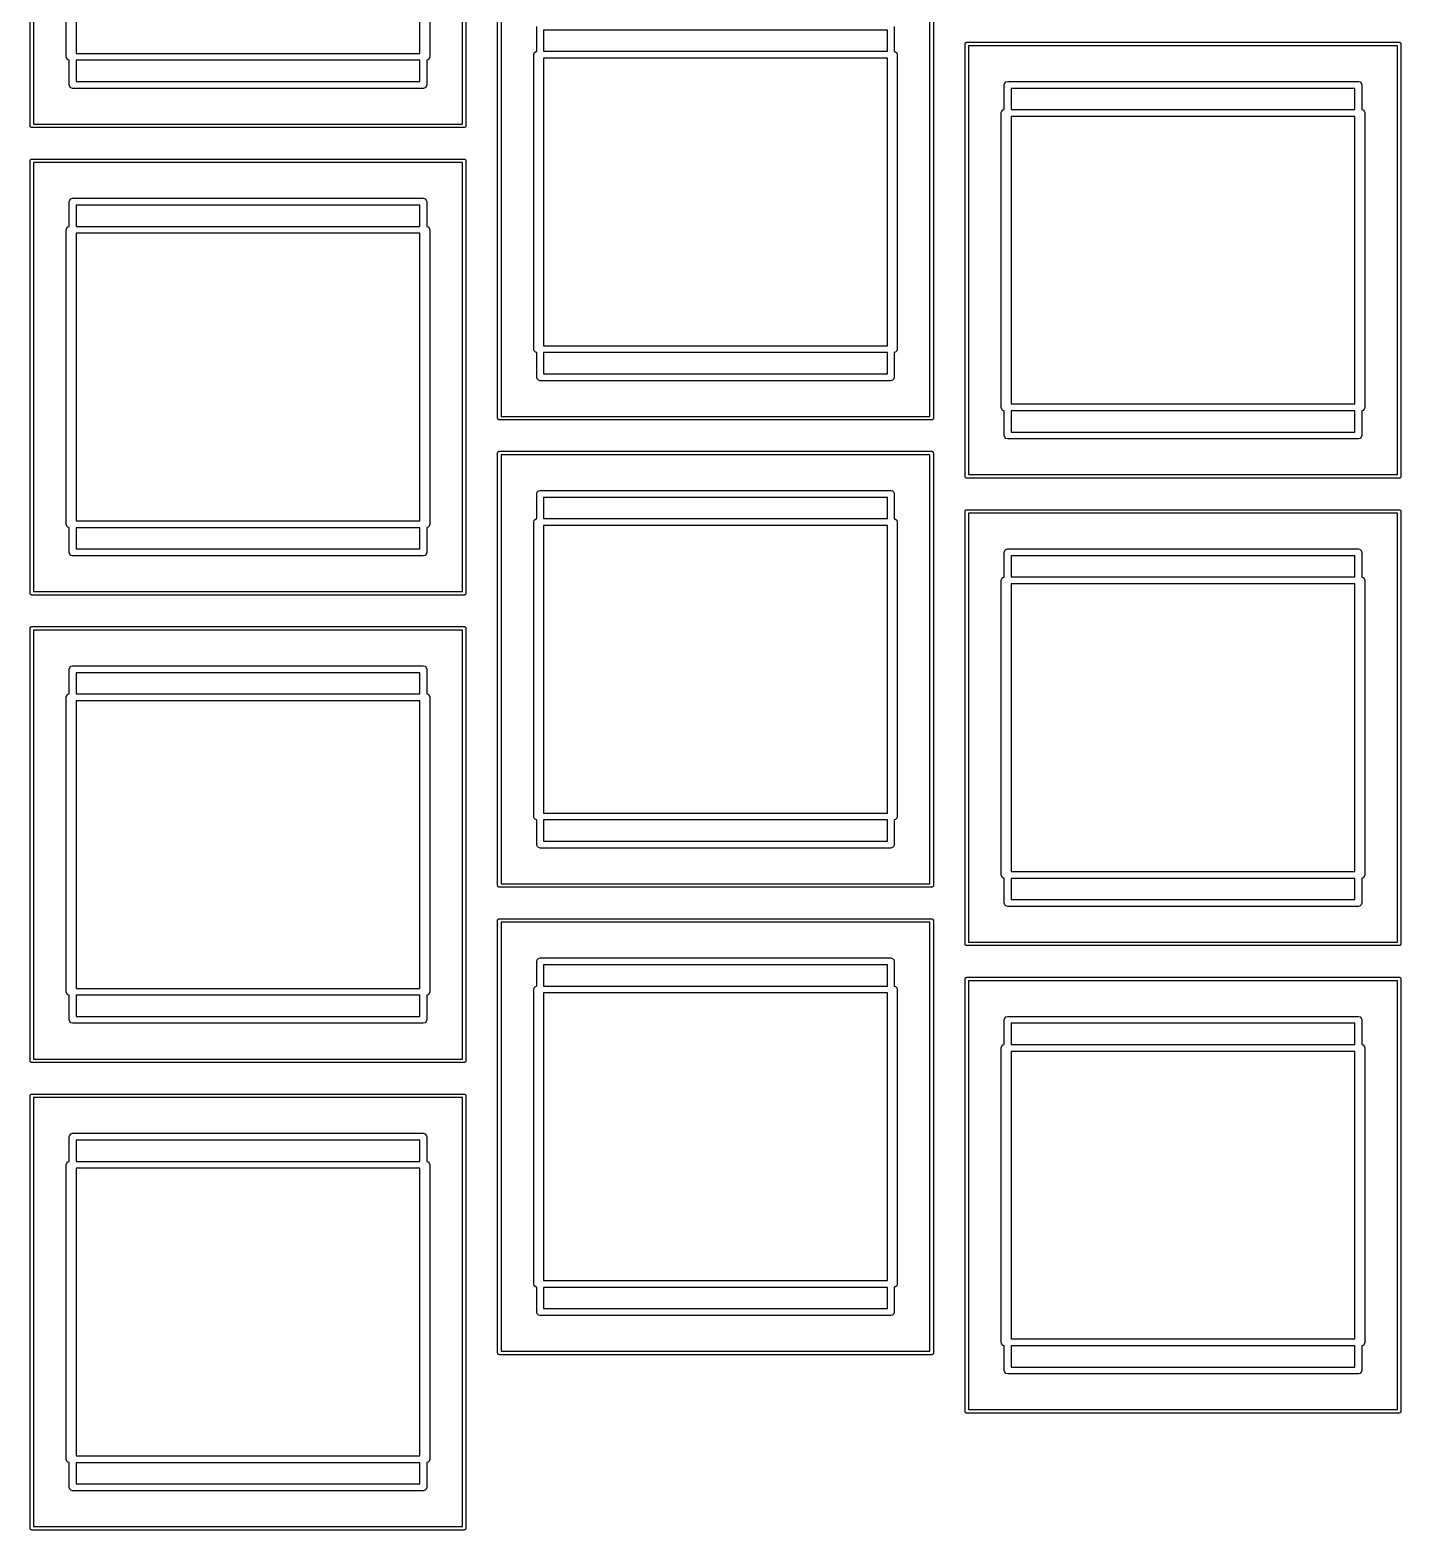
# Model space of a CAD drawing. Extents: x 26 to 229, y -178 to -26.
# Drawn here: x 76.9 to 136.5, y -133.9 to -68.7 of the extents above; entities that cross this region are included whole.
import ezdxf

# ---------------------------------------------------------------- set-up
doc = ezdxf.new("R2010")
doc.units = 0
doc.layers.add('BLACK', color=7, linetype='CONTINUOUS')

msp = doc.modelspace()

# ---------------------------------------------------------------- linework, layer by layer
at = {"layer": 'BLACK', "linetype": 'CONTINUOUS'}
for p, q in [((76.8858, -72.898), (76.8858, -54.102)), ((95.8342, -54.102), (95.8342, -72.898)), ((77.0382, -54.1782), (77.0382, -72.8218)), ((95.6818, -72.8218), (95.6818, -54.1782)), ((78.46, -69.9), (78.46, -57.1)), ((78.89, -57.25), (78.89, -69.75)), ((93.83, -69.75), (93.83, -57.25)), ((94.26, -57.1), (94.26, -69.9)), ((97.2058, -85.606188), (97.2058, -66.810188)), ((97.3582, -66.886388), (97.3582, -85.529988)), ((116.0018, -85.529988), (116.0018, -66.886388)), ((116.1542, -66.810188), (116.1542, -85.606188)), ((98.91, -69.663546), (98.91, -68.588188)), ((99.21, -68.738188), (99.21, -69.658188)), ((114.15, -68.738188), (99.21, -68.738188)), ((114.15, -69.658188), (114.15, -68.738188)), ((114.45, -68.588188), (114.45, -69.663546)), ((78.89, -69.75), (93.83, -69.75)), ((98.78, -69.808188), (98.800096, -69.733188)), ((98.800096, -69.733188), (98.855, -69.678284)), ((98.855, -69.678284), (98.91, -69.663546)), ((99.21, -69.658188), (114.15, -69.658188)), ((114.45, -69.663546), (114.505, -69.678284)), ((114.505, -69.678284), (114.559904, -69.733188)), ((114.559904, -69.733188), (114.58, -69.808188)), ((117.5258, -69.342), (117.527545, -69.332099)), ((117.5258, -88.138), (117.5258, -69.342)), ((117.526958, -69.328768), (117.528649, -69.325838)), ((117.527545, -69.332099), (117.526958, -69.328768)), ((117.528649, -69.325838), (117.530395, -69.315938)), ((117.530395, -69.315938), (117.543122, -69.30077)), ((117.543122, -69.30077), (117.55302, -69.283627)), ((117.55302, -69.283627), (117.55948, -69.281275)), ((117.55948, -69.281275), (117.5639, -69.276009)), ((117.5639, -69.276009), (117.583394, -69.272571)), ((117.583394, -69.272571), (117.602, -69.2658)), ((117.602, -69.2658), (136.398, -69.2658)), ((117.6782, -69.4182), (117.6782, -88.0618)), ((136.3218, -69.4182), (117.6782, -69.4182)), ((136.3218, -88.0618), (136.3218, -69.4182)), ((136.398, -69.2658), (136.4079, -69.267545)), ((136.4079, -69.267545), (136.411232, -69.266958)), ((136.411232, -69.266958), (136.414161, -69.268649)), ((136.414161, -69.268649), (136.424062, -69.270395)), ((136.424062, -69.270395), (136.439229, -69.283122)), ((136.439229, -69.283122), (136.456373, -69.29302)), ((136.456373, -69.29302), (136.458724, -69.29948)), ((136.458724, -69.29948), (136.463991, -69.3039)), ((136.463991, -69.3039), (136.467428, -69.323394)), ((136.467428, -69.323394), (136.4742, -69.342)), ((136.4742, -69.342), (136.4742, -88.138)), ((78.480096, -69.975), (78.46, -69.9)), ((78.535, -70.029904), (78.480096, -69.975)), ((78.59, -70.044641), (78.535, -70.029904)), ((78.59, -71.12), (78.59, -70.044641)), ((78.89, -70.05), (78.89, -70.97)), ((93.83, -70.05), (78.89, -70.05)), ((93.83, -70.97), (93.83, -70.05)), ((94.185, -70.029904), (94.13, -70.044641)), ((94.13, -70.044641), (94.13, -71.12)), ((94.239904, -69.975), (94.185, -70.029904)), ((94.26, -69.9), (94.239904, -69.975)), ((98.78, -82.608188), (98.78, -69.808188)), ((99.21, -69.958188), (99.21, -82.458188)), ((114.15, -69.958188), (99.21, -69.958188)), ((114.15, -82.458188), (114.15, -69.958188)), ((114.58, -69.808188), (114.58, -82.608188)), ((78.89, -70.97), (93.83, -70.97)), ((119.23, -71.12), (119.250096, -71.045)), ((119.250096, -71.045), (119.305, -70.990096)), ((119.305, -70.990096), (119.38, -70.97)), ((119.38, -70.97), (134.62, -70.97)), ((134.62, -70.97), (134.695, -70.990096)), ((134.695, -70.990096), (134.749904, -71.045)), ((134.749904, -71.045), (134.77, -71.12)), ((78.610096, -71.195), (78.59, -71.12)), ((78.665, -71.249904), (78.610096, -71.195)), ((78.74, -71.27), (78.665, -71.249904)), ((93.98, -71.27), (78.74, -71.27)), ((94.055, -71.249904), (93.98, -71.27)), ((94.109904, -71.195), (94.055, -71.249904)), ((94.13, -71.12), (94.109904, -71.195)), ((119.23, -72.195358), (119.23, -71.12)), ((119.53, -71.27), (119.53, -72.19)), ((134.47, -71.27), (119.53, -71.27)), ((134.47, -72.19), (134.47, -71.27)), ((134.77, -71.12), (134.77, -72.195358)), ((119.1, -72.34), (119.120096, -72.265)), ((119.1, -85.14), (119.1, -72.34)), ((119.120096, -72.265), (119.175, -72.210096)), ((119.175, -72.210096), (119.23, -72.195358)), ((119.53, -72.19), (134.47, -72.19)), ((134.77, -72.195358), (134.825, -72.210096)), ((134.825, -72.210096), (134.879904, -72.265)), ((134.879904, -72.265), (134.9, -72.34)), ((134.9, -72.34), (134.9, -85.14)), ((76.892571, -72.916605), (76.8858, -72.898)), ((76.896009, -72.9361), (76.892571, -72.916605)), ((76.901275, -72.940519), (76.896009, -72.9361)), ((76.903627, -72.94698), (76.901275, -72.940519)), ((76.92077, -72.956877), (76.903627, -72.94698)), ((76.935938, -72.969605), (76.92077, -72.956877)), ((76.945838, -72.97135), (76.935938, -72.969605)), ((76.948768, -72.973042), (76.945838, -72.97135)), ((76.952099, -72.972454), (76.948768, -72.973042)), ((76.962, -72.9742), (76.952099, -72.972454)), ((95.758, -72.9742), (76.962, -72.9742)), ((77.0382, -72.8218), (95.6818, -72.8218)), ((95.776605, -72.967428), (95.758, -72.9742)), ((95.7961, -72.963991), (95.776605, -72.967428)), ((95.800519, -72.958724), (95.7961, -72.963991)), ((95.80698, -72.956373), (95.800519, -72.958724)), ((95.816877, -72.939229), (95.80698, -72.956373)), ((95.829605, -72.924062), (95.816877, -72.939229)), ((95.83135, -72.914161), (95.829605, -72.924062)), ((95.833042, -72.911232), (95.83135, -72.914161)), ((95.8342, -72.898), (95.832454, -72.9079)), ((95.832454, -72.9079), (95.833042, -72.911232)), ((119.53, -72.49), (119.53, -84.99)), ((134.47, -72.49), (119.53, -72.49)), ((134.47, -84.99), (134.47, -72.49)), ((76.8858, -74.422), (76.887545, -74.412099)), ((76.8858, -93.218), (76.8858, -74.422)), ((76.886958, -74.408768), (76.888649, -74.405838)), ((76.887545, -74.412099), (76.886958, -74.408768)), ((76.888649, -74.405838), (76.890395, -74.395938)), ((76.890395, -74.395938), (76.903122, -74.38077)), ((76.903122, -74.38077), (76.91302, -74.363627)), ((76.91302, -74.363627), (76.91948, -74.361275)), ((76.91948, -74.361275), (76.9239, -74.356009)), ((76.9239, -74.356009), (76.943394, -74.352571)), ((76.943394, -74.352571), (76.962, -74.3458)), ((76.962, -74.3458), (95.758, -74.3458)), ((77.0382, -74.4982), (77.0382, -93.1418)), ((95.6818, -74.4982), (77.0382, -74.4982)), ((95.6818, -93.1418), (95.6818, -74.4982)), ((95.758, -74.3458), (95.7679, -74.347545)), ((95.7679, -74.347545), (95.771232, -74.346958)), ((95.771232, -74.346958), (95.774161, -74.348649)), ((95.774161, -74.348649), (95.784062, -74.350395)), ((95.784062, -74.350395), (95.799229, -74.363122)), ((95.799229, -74.363122), (95.816373, -74.37302)), ((95.816373, -74.37302), (95.818724, -74.37948)), ((95.818724, -74.37948), (95.823991, -74.3839)), ((95.823991, -74.3839), (95.827428, -74.403394)), ((95.827428, -74.403394), (95.8342, -74.422)), ((95.8342, -74.422), (95.8342, -93.218)), ((78.59, -76.2), (78.610096, -76.125)), ((78.59, -77.275358), (78.59, -76.2)), ((78.610096, -76.125), (78.665, -76.070096)), ((78.665, -76.070096), (78.74, -76.05)), ((78.74, -76.05), (93.98, -76.05)), ((93.98, -76.05), (94.055, -76.070096)), ((94.055, -76.070096), (94.109904, -76.125)), ((94.109904, -76.125), (94.13, -76.2)), ((94.13, -76.2), (94.13, -77.275358)), ((78.89, -76.35), (78.89, -77.27)), ((93.83, -76.35), (78.89, -76.35)), ((93.83, -77.27), (93.83, -76.35)), ((78.46, -77.42), (78.480096, -77.345)), ((78.46, -90.22), (78.46, -77.42)), ((78.480096, -77.345), (78.535, -77.290096)), ((78.535, -77.290096), (78.59, -77.275358)), ((78.89, -77.27), (93.83, -77.27)), ((78.89, -77.57), (78.89, -90.07)), ((93.83, -77.57), (78.89, -77.57)), ((93.83, -90.07), (93.83, -77.57)), ((94.13, -77.275358), (94.185, -77.290096)), ((94.185, -77.290096), (94.239904, -77.345)), ((94.239904, -77.345), (94.26, -77.42)), ((94.26, -77.42), (94.26, -90.22)), ((98.800096, -82.683188), (98.78, -82.608188)), ((98.855, -82.738092), (98.800096, -82.683188)), ((98.91, -82.752829), (98.855, -82.738092)), ((98.91, -83.828188), (98.91, -82.752829)), ((99.21, -82.458188), (114.15, -82.458188)), ((99.21, -82.758188), (99.21, -83.678188)), ((114.15, -82.758188), (99.21, -82.758188)), ((114.15, -83.678188), (114.15, -82.758188)), ((114.505, -82.738092), (114.45, -82.752829)), ((114.45, -82.752829), (114.45, -83.828188)), ((114.559904, -82.683188), (114.505, -82.738092)), ((114.58, -82.608188), (114.559904, -82.683188)), ((98.930096, -83.903188), (98.91, -83.828188)), ((98.985, -83.958092), (98.930096, -83.903188)), ((99.06, -83.978188), (98.985, -83.958092)), ((114.3, -83.978188), (99.06, -83.978188)), ((99.21, -83.678188), (114.15, -83.678188)), ((114.375, -83.958092), (114.3, -83.978188)), ((114.429904, -83.903188), (114.375, -83.958092)), ((114.45, -83.828188), (114.429904, -83.903188)), ((119.120096, -85.215), (119.1, -85.14)), ((119.175, -85.269904), (119.120096, -85.215)), ((119.23, -85.284641), (119.175, -85.269904)), ((119.23, -86.36), (119.23, -85.284641)), ((119.53, -84.99), (134.47, -84.99)), ((119.53, -85.29), (119.53, -86.21)), ((134.47, -85.29), (119.53, -85.29)), ((134.47, -86.21), (134.47, -85.29)), ((134.825, -85.269904), (134.77, -85.284641)), ((134.77, -85.284641), (134.77, -86.36)), ((134.879904, -85.215), (134.825, -85.269904)), ((134.9, -85.14), (134.879904, -85.215)), ((97.212571, -85.624793), (97.2058, -85.606188)), ((97.216009, -85.644288), (97.212571, -85.624793)), ((97.221275, -85.648707), (97.216009, -85.644288)), ((97.223627, -85.655168), (97.221275, -85.648707)), ((97.24077, -85.665065), (97.223627, -85.655168)), ((97.255938, -85.677793), (97.24077, -85.665065)), ((97.265838, -85.679538), (97.255938, -85.677793)), ((97.268768, -85.68123), (97.265838, -85.679538)), ((97.272099, -85.680642), (97.268768, -85.68123)), ((97.282, -85.682388), (97.272099, -85.680642)), ((116.078, -85.682388), (97.282, -85.682388)), ((97.3582, -85.529988), (116.0018, -85.529988)), ((116.096605, -85.675616), (116.078, -85.682388)), ((116.1161, -85.672179), (116.096605, -85.675616)), ((116.120519, -85.666912), (116.1161, -85.672179)), ((116.12698, -85.664561), (116.120519, -85.666912)), ((116.136877, -85.647417), (116.12698, -85.664561)), ((116.149605, -85.63225), (116.136877, -85.647417)), ((116.15135, -85.622349), (116.149605, -85.63225)), ((116.153042, -85.61942), (116.15135, -85.622349)), ((116.1542, -85.606188), (116.152454, -85.616088)), ((116.152454, -85.616088), (116.153042, -85.61942)), ((119.250096, -86.435), (119.23, -86.36)), ((119.305, -86.489904), (119.250096, -86.435)), ((119.38, -86.51), (119.305, -86.489904)), ((134.62, -86.51), (119.38, -86.51)), ((119.53, -86.21), (134.47, -86.21)), ((134.695, -86.489904), (134.62, -86.51)), ((134.749904, -86.435), (134.695, -86.489904)), ((134.77, -86.36), (134.749904, -86.435)), ((97.2058, -87.122), (97.207545, -87.112099)), ((97.2058, -105.918), (97.2058, -87.122)), ((97.206958, -87.108768), (97.208649, -87.105838)), ((97.207545, -87.112099), (97.206958, -87.108768)), ((97.208649, -87.105838), (97.210395, -87.095938)), ((97.210395, -87.095938), (97.223122, -87.08077)), ((97.223122, -87.08077), (97.23302, -87.063627)), ((97.23302, -87.063627), (97.23948, -87.061275)), ((97.23948, -87.061275), (97.2439, -87.056009)), ((97.2439, -87.056009), (97.263394, -87.052571)), ((97.263394, -87.052571), (97.282, -87.0458)), ((97.282, -87.0458), (116.078, -87.0458)), ((97.3582, -87.1982), (97.3582, -105.8418)), ((116.0018, -87.1982), (97.3582, -87.1982)), ((116.0018, -105.8418), (116.0018, -87.1982)), ((116.078, -87.0458), (116.0879, -87.047545)), ((116.0879, -87.047545), (116.091232, -87.046958)), ((116.091232, -87.046958), (116.094161, -87.048649)), ((116.094161, -87.048649), (116.104062, -87.050395)), ((116.104062, -87.050395), (116.119229, -87.063122)), ((116.119229, -87.063122), (116.136373, -87.07302)), ((116.136373, -87.07302), (116.138724, -87.07948)), ((116.138724, -87.07948), (116.143991, -87.0839)), ((116.143991, -87.0839), (116.147428, -87.103394)), ((116.147428, -87.103394), (116.1542, -87.122)), ((116.1542, -87.122), (116.1542, -105.918)), ((117.532571, -88.156605), (117.5258, -88.138)), ((117.536009, -88.1761), (117.532571, -88.156605)), ((117.541275, -88.180519), (117.536009, -88.1761)), ((117.543627, -88.18698), (117.541275, -88.180519)), ((117.56077, -88.196877), (117.543627, -88.18698)), ((117.575938, -88.209605), (117.56077, -88.196877)), ((117.585838, -88.21135), (117.575938, -88.209605)), ((117.588768, -88.213042), (117.585838, -88.21135)), ((117.592099, -88.212454), (117.588768, -88.213042)), ((117.602, -88.2142), (117.592099, -88.212454)), ((136.398, -88.2142), (117.602, -88.2142)), ((117.6782, -88.0618), (136.3218, -88.0618)), ((136.416605, -88.207428), (136.398, -88.2142)), ((136.4361, -88.203991), (136.416605, -88.207428)), ((136.440519, -88.198724), (136.4361, -88.203991)), ((136.44698, -88.196373), (136.440519, -88.198724)), ((136.456877, -88.179229), (136.44698, -88.196373)), ((136.469605, -88.164062), (136.456877, -88.179229)), ((136.47135, -88.154161), (136.469605, -88.164062)), ((136.473042, -88.151232), (136.47135, -88.154161)), ((136.4742, -88.138), (136.472454, -88.1479)), ((136.472454, -88.1479), (136.473042, -88.151232)), ((98.91, -88.9), (98.930096, -88.825)), ((98.91, -89.975358), (98.91, -88.9)), ((98.930096, -88.825), (98.985, -88.770096)), ((98.985, -88.770096), (99.06, -88.75)), ((99.06, -88.75), (114.3, -88.75)), ((99.21, -89.05), (99.21, -89.97)), ((114.15, -89.05), (99.21, -89.05)), ((114.15, -89.97), (114.15, -89.05)), ((114.3, -88.75), (114.375, -88.770096)), ((114.375, -88.770096), (114.429904, -88.825)), ((114.429904, -88.825), (114.45, -88.9)), ((114.45, -88.9), (114.45, -89.975358)), ((98.855, -89.990096), (98.91, -89.975358)), ((99.21, -89.97), (114.15, -89.97)), ((114.45, -89.975358), (114.505, -89.990096)), ((117.5258, -89.662), (117.527545, -89.652099)), ((117.5258, -108.458), (117.5258, -89.662)), ((117.526958, -89.648768), (117.528649, -89.645838)), ((117.527545, -89.652099), (117.526958, -89.648768)), ((117.528649, -89.645838), (117.530395, -89.635938)), ((117.530395, -89.635938), (117.543122, -89.62077)), ((117.543122, -89.62077), (117.55302, -89.603627)), ((117.55302, -89.603627), (117.55948, -89.601275)), ((117.55948, -89.601275), (117.5639, -89.596009)), ((117.5639, -89.596009), (117.583394, -89.592571)), ((117.583394, -89.592571), (117.602, -89.5858)), ((117.602, -89.5858), (136.398, -89.5858)), ((117.6782, -89.7382), (117.6782, -108.3818)), ((136.3218, -89.7382), (117.6782, -89.7382)), ((136.3218, -108.3818), (136.3218, -89.7382)), ((136.398, -89.5858), (136.4079, -89.587545)), ((136.4079, -89.587545), (136.411232, -89.586958)), ((136.411232, -89.586958), (136.414161, -89.588649)), ((136.414161, -89.588649), (136.424062, -89.590395)), ((136.424062, -89.590395), (136.439229, -89.603122)), ((136.439229, -89.603122), (136.456373, -89.61302)), ((136.456373, -89.61302), (136.458724, -89.61948)), ((136.458724, -89.61948), (136.463991, -89.6239)), ((136.463991, -89.6239), (136.467428, -89.643394)), ((136.467428, -89.643394), (136.4742, -89.662)), ((136.4742, -89.662), (136.4742, -108.458)), ((78.480096, -90.295), (78.46, -90.22)), ((78.535, -90.349904), (78.480096, -90.295)), ((78.59, -90.364641), (78.535, -90.349904)), ((78.59, -91.44), (78.59, -90.364641)), ((78.89, -90.07), (93.83, -90.07)), ((78.89, -90.37), (78.89, -91.29)), ((93.83, -90.37), (78.89, -90.37)), ((93.83, -91.29), (93.83, -90.37)), ((94.185, -90.349904), (94.13, -90.364641)), ((94.13, -90.364641), (94.13, -91.44)), ((94.239904, -90.295), (94.185, -90.349904)), ((94.26, -90.22), (94.239904, -90.295)), ((98.78, -90.12), (98.800096, -90.045)), ((98.78, -102.92), (98.78, -90.12)), ((98.800096, -90.045), (98.855, -89.990096)), ((99.21, -90.27), (99.21, -102.77)), ((114.15, -90.27), (99.21, -90.27)), ((114.15, -102.77), (114.15, -90.27)), ((114.505, -89.990096), (114.559904, -90.045)), ((114.559904, -90.045), (114.58, -90.12)), ((114.58, -90.12), (114.58, -102.92)), ((78.610096, -91.515), (78.59, -91.44)), ((78.665, -91.569904), (78.610096, -91.515)), ((78.74, -91.59), (78.665, -91.569904)), ((93.98, -91.59), (78.74, -91.59)), ((78.89, -91.29), (93.83, -91.29)), ((94.055, -91.569904), (93.98, -91.59)), ((94.109904, -91.515), (94.055, -91.569904)), ((94.13, -91.44), (94.109904, -91.515)), ((119.23, -91.44), (119.250096, -91.365)), ((119.23, -92.515358), (119.23, -91.44)), ((119.250096, -91.365), (119.305, -91.310096)), ((119.305, -91.310096), (119.38, -91.29)), ((119.38, -91.29), (134.62, -91.29)), ((119.53, -91.59), (119.53, -92.51)), ((134.47, -91.59), (119.53, -91.59)), ((134.47, -92.51), (134.47, -91.59)), ((134.62, -91.29), (134.695, -91.310096)), ((134.695, -91.310096), (134.749904, -91.365)), ((134.749904, -91.365), (134.77, -91.44)), ((134.77, -91.44), (134.77, -92.515358)), ((119.120096, -92.585), (119.175, -92.530096)), ((119.175, -92.530096), (119.23, -92.515358)), ((119.53, -92.51), (134.47, -92.51)), ((134.77, -92.515358), (134.825, -92.530096)), ((134.825, -92.530096), (134.879904, -92.585)), ((76.892571, -93.236605), (76.8858, -93.218)), ((77.0382, -93.1418), (95.6818, -93.1418)), ((95.83135, -93.234161), (95.829605, -93.244062)), ((95.833042, -93.231232), (95.83135, -93.234161)), ((95.8342, -93.218), (95.832454, -93.2279)), ((95.832454, -93.2279), (95.833042, -93.231232)), ((119.1, -92.66), (119.120096, -92.585)), ((119.1, -105.46), (119.1, -92.66)), ((119.53, -92.81), (119.53, -105.31)), ((134.47, -92.81), (119.53, -92.81)), ((134.47, -105.31), (134.47, -92.81)), ((134.879904, -92.585), (134.9, -92.66)), ((134.9, -92.66), (134.9, -105.46)), ((76.896009, -93.2561), (76.892571, -93.236605)), ((76.901275, -93.260519), (76.896009, -93.2561)), ((76.903627, -93.26698), (76.901275, -93.260519)), ((76.92077, -93.276877), (76.903627, -93.26698)), ((76.935938, -93.289605), (76.92077, -93.276877)), ((76.945838, -93.29135), (76.935938, -93.289605)), ((76.948768, -93.293042), (76.945838, -93.29135)), ((76.952099, -93.292454), (76.948768, -93.293042)), ((76.962, -93.2942), (76.952099, -93.292454)), ((95.758, -93.2942), (76.962, -93.2942)), ((95.776605, -93.287428), (95.758, -93.2942)), ((95.7961, -93.283991), (95.776605, -93.287428)), ((95.800519, -93.278724), (95.7961, -93.283991)), ((95.80698, -93.276373), (95.800519, -93.278724)), ((95.816877, -93.259229), (95.80698, -93.276373)), ((95.829605, -93.244062), (95.816877, -93.259229)), ((76.8858, -94.742), (76.887545, -94.732099)), ((76.8858, -113.538), (76.8858, -94.742)), ((76.886958, -94.728768), (76.888649, -94.725838)), ((76.887545, -94.732099), (76.886958, -94.728768)), ((76.888649, -94.725838), (76.890395, -94.715938)), ((76.890395, -94.715938), (76.903122, -94.70077)), ((76.903122, -94.70077), (76.91302, -94.683627)), ((76.91302, -94.683627), (76.91948, -94.681275)), ((76.91948, -94.681275), (76.9239, -94.676009)), ((76.9239, -94.676009), (76.943394, -94.672571)), ((76.943394, -94.672571), (76.962, -94.6658)), ((76.962, -94.6658), (95.758, -94.6658)), ((77.0382, -94.8182), (77.0382, -113.4618)), ((95.6818, -94.8182), (77.0382, -94.8182)), ((95.6818, -113.4618), (95.6818, -94.8182)), ((95.758, -94.6658), (95.7679, -94.667545)), ((95.7679, -94.667545), (95.771232, -94.666958)), ((95.771232, -94.666958), (95.774161, -94.668649)), ((95.774161, -94.668649), (95.784062, -94.670395)), ((95.784062, -94.670395), (95.799229, -94.683122)), ((95.799229, -94.683122), (95.816373, -94.69302)), ((95.816373, -94.69302), (95.818724, -94.69948)), ((95.818724, -94.69948), (95.823991, -94.7039)), ((95.823991, -94.7039), (95.827428, -94.723394)), ((95.827428, -94.723394), (95.8342, -94.742)), ((95.8342, -94.742), (95.8342, -113.538)), ((78.59, -96.52), (78.610096, -96.445)), ((78.610096, -96.445), (78.665, -96.390096)), ((78.665, -96.390096), (78.74, -96.37)), ((78.74, -96.37), (93.98, -96.37)), ((93.98, -96.37), (94.055, -96.390096)), ((94.055, -96.390096), (94.109904, -96.445)), ((94.109904, -96.445), (94.13, -96.52)), ((78.59, -97.595358), (78.59, -96.52)), ((78.89, -96.67), (78.89, -97.59)), ((93.83, -96.67), (78.89, -96.67)), ((93.83, -97.59), (93.83, -96.67)), ((94.13, -96.52), (94.13, -97.595358)), ((78.46, -97.74), (78.480096, -97.665)), ((78.46, -110.54), (78.46, -97.74)), ((78.480096, -97.665), (78.535, -97.610096)), ((78.535, -97.610096), (78.59, -97.595358)), ((78.89, -97.59), (93.83, -97.59)), ((94.13, -97.595358), (94.185, -97.610096)), ((94.185, -97.610096), (94.239904, -97.665)), ((94.239904, -97.665), (94.26, -97.74)), ((94.26, -97.74), (94.26, -110.54)), ((78.89, -97.89), (78.89, -110.39)), ((93.83, -97.89), (78.89, -97.89)), ((93.83, -110.39), (93.83, -97.89)), ((98.800096, -102.995), (98.78, -102.92)), ((98.855, -103.049904), (98.800096, -102.995)), ((99.21, -102.77), (114.15, -102.77)), ((114.559904, -102.995), (114.505, -103.049904)), ((114.58, -102.92), (114.559904, -102.995)), ((98.91, -103.064641), (98.855, -103.049904)), ((98.91, -104.14), (98.91, -103.064641)), ((99.21, -103.07), (99.21, -103.99)), ((114.15, -103.07), (99.21, -103.07)), ((114.15, -103.99), (114.15, -103.07)), ((114.505, -103.049904), (114.45, -103.064641)), ((114.45, -103.064641), (114.45, -104.14)), ((98.930096, -104.215), (98.91, -104.14)), ((98.985, -104.269904), (98.930096, -104.215)), ((99.06, -104.29), (98.985, -104.269904)), ((114.3, -104.29), (99.06, -104.29)), ((99.21, -103.99), (114.15, -103.99)), ((114.375, -104.269904), (114.3, -104.29)), ((114.429904, -104.215), (114.375, -104.269904)), ((114.45, -104.14), (114.429904, -104.215)), ((119.120096, -105.535), (119.1, -105.46)), ((119.175, -105.589904), (119.120096, -105.535)), ((119.23, -105.604641), (119.175, -105.589904)), ((119.23, -106.68), (119.23, -105.604641)), ((119.53, -105.31), (134.47, -105.31)), ((119.53, -105.61), (119.53, -106.53)), ((134.47, -105.61), (119.53, -105.61)), ((134.47, -106.53), (134.47, -105.61)), ((134.825, -105.589904), (134.77, -105.604641)), ((134.77, -105.604641), (134.77, -106.68)), ((134.879904, -105.535), (134.825, -105.589904)), ((134.9, -105.46), (134.879904, -105.535)), ((97.212571, -105.936605), (97.2058, -105.918)), ((97.216009, -105.9561), (97.212571, -105.936605)), ((97.221275, -105.960519), (97.216009, -105.9561)), ((97.223627, -105.96698), (97.221275, -105.960519)), ((97.24077, -105.976877), (97.223627, -105.96698)), ((97.255938, -105.989605), (97.24077, -105.976877)), ((97.265838, -105.99135), (97.255938, -105.989605)), ((97.268768, -105.993042), (97.265838, -105.99135)), ((97.272099, -105.992454), (97.268768, -105.993042)), ((97.282, -105.9942), (97.272099, -105.992454)), ((116.078, -105.9942), (97.282, -105.9942)), ((97.3582, -105.8418), (116.0018, -105.8418)), ((116.096605, -105.987428), (116.078, -105.9942)), ((116.1161, -105.983991), (116.096605, -105.987428)), ((116.120519, -105.978724), (116.1161, -105.983991)), ((116.12698, -105.976373), (116.120519, -105.978724)), ((116.136877, -105.959229), (116.12698, -105.976373)), ((116.149605, -105.944062), (116.136877, -105.959229)), ((116.15135, -105.934161), (116.149605, -105.944062)), ((116.153042, -105.931232), (116.15135, -105.934161)), ((116.1542, -105.918), (116.152454, -105.9279)), ((116.152454, -105.9279), (116.153042, -105.931232)), ((119.250096, -106.755), (119.23, -106.68)), ((119.305, -106.809904), (119.250096, -106.755)), ((119.38, -106.83), (119.305, -106.809904)), ((134.62, -106.83), (119.38, -106.83)), ((119.53, -106.53), (134.47, -106.53)), ((134.695, -106.809904), (134.62, -106.83)), ((134.749904, -106.755), (134.695, -106.809904)), ((134.77, -106.68), (134.749904, -106.755)), ((97.2058, -107.442), (97.207545, -107.432099)), ((97.2058, -126.238), (97.2058, -107.442)), ((97.206958, -107.428768), (97.208649, -107.425838)), ((97.207545, -107.432099), (97.206958, -107.428768)), ((97.208649, -107.425838), (97.210395, -107.415938)), ((97.210395, -107.415938), (97.223122, -107.40077)), ((97.223122, -107.40077), (97.23302, -107.383627)), ((97.23302, -107.383627), (97.23948, -107.381275)), ((97.23948, -107.381275), (97.2439, -107.376009)), ((97.2439, -107.376009), (97.263394, -107.372571)), ((97.263394, -107.372571), (97.282, -107.3658)), ((97.282, -107.3658), (116.078, -107.3658)), ((97.3582, -107.5182), (97.3582, -126.1618)), ((116.0018, -107.5182), (97.3582, -107.5182)), ((116.0018, -126.1618), (116.0018, -107.5182)), ((116.078, -107.3658), (116.0879, -107.367545)), ((116.0879, -107.367545), (116.091232, -107.366958)), ((116.091232, -107.366958), (116.094161, -107.368649)), ((116.094161, -107.368649), (116.104062, -107.370395)), ((116.104062, -107.370395), (116.119229, -107.383122)), ((116.119229, -107.383122), (116.136373, -107.39302)), ((116.136373, -107.39302), (116.138724, -107.39948)), ((116.138724, -107.39948), (116.143991, -107.4039)), ((116.143991, -107.4039), (116.147428, -107.423394)), ((116.147428, -107.423394), (116.1542, -107.442)), ((116.1542, -107.442), (116.1542, -126.238)), ((117.532571, -108.476605), (117.5258, -108.458)), ((117.536009, -108.4961), (117.532571, -108.476605)), ((117.541275, -108.500519), (117.536009, -108.4961)), ((117.543627, -108.50698), (117.541275, -108.500519)), ((117.56077, -108.516877), (117.543627, -108.50698)), ((117.575938, -108.529605), (117.56077, -108.516877)), ((117.585838, -108.53135), (117.575938, -108.529605)), ((117.588768, -108.533042), (117.585838, -108.53135)), ((117.592099, -108.532454), (117.588768, -108.533042)), ((117.602, -108.5342), (117.592099, -108.532454)), ((136.398, -108.5342), (117.602, -108.5342)), ((117.6782, -108.3818), (136.3218, -108.3818)), ((136.416605, -108.527428), (136.398, -108.5342)), ((136.4361, -108.523991), (136.416605, -108.527428)), ((136.440519, -108.518724), (136.4361, -108.523991)), ((136.44698, -108.516373), (136.440519, -108.518724)), ((136.456877, -108.499229), (136.44698, -108.516373)), ((136.469605, -108.484062), (136.456877, -108.499229)), ((136.47135, -108.474161), (136.469605, -108.484062)), ((136.473042, -108.471232), (136.47135, -108.474161)), ((136.4742, -108.458), (136.472454, -108.4679)), ((136.472454, -108.4679), (136.473042, -108.471232)), ((98.91, -109.22), (98.930096, -109.145)), ((98.91, -110.295358), (98.91, -109.22)), ((98.930096, -109.145), (98.985, -109.090096)), ((98.985, -109.090096), (99.06, -109.07)), ((99.06, -109.07), (114.3, -109.07)), ((99.21, -109.37), (99.21, -110.29)), ((114.15, -109.37), (99.21, -109.37)), ((114.15, -110.29), (114.15, -109.37)), ((114.3, -109.07), (114.375, -109.090096)), ((114.375, -109.090096), (114.429904, -109.145)), ((114.429904, -109.145), (114.45, -109.22)), ((114.45, -109.22), (114.45, -110.295358)), ((117.5258, -109.982), (117.527545, -109.972099)), ((117.5258, -128.778), (117.5258, -109.982)), ((117.526958, -109.968768), (117.528649, -109.965838)), ((117.527545, -109.972099), (117.526958, -109.968768)), ((117.528649, -109.965838), (117.530395, -109.955938)), ((117.530395, -109.955938), (117.543122, -109.94077)), ((117.543122, -109.94077), (117.55302, -109.923627)), ((117.55302, -109.923627), (117.55948, -109.921275)), ((117.55948, -109.921275), (117.5639, -109.916009)), ((117.5639, -109.916009), (117.583394, -109.912571)), ((117.583394, -109.912571), (117.602, -109.9058)), ((117.602, -109.9058), (136.398, -109.9058)), ((117.6782, -110.0582), (117.6782, -128.7018)), ((136.3218, -110.0582), (117.6782, -110.0582)), ((136.3218, -128.7018), (136.3218, -110.0582)), ((136.398, -109.9058), (136.4079, -109.907545)), ((136.4079, -109.907545), (136.411232, -109.906958)), ((136.411232, -109.906958), (136.414161, -109.908649)), ((136.414161, -109.908649), (136.424062, -109.910395)), ((136.424062, -109.910395), (136.439229, -109.923122)), ((136.439229, -109.923122), (136.456373, -109.93302)), ((136.456373, -109.93302), (136.458724, -109.93948)), ((136.458724, -109.93948), (136.463991, -109.9439)), ((136.463991, -109.9439), (136.467428, -109.963394)), ((136.467428, -109.963394), (136.4742, -109.982)), ((136.4742, -109.982), (136.4742, -128.778)), ((78.480096, -110.615), (78.46, -110.54)), ((78.535, -110.669904), (78.480096, -110.615)), ((78.59, -110.684641), (78.535, -110.669904)), ((78.59, -111.76), (78.59, -110.684641)), ((78.89, -110.39), (93.83, -110.39)), ((78.89, -110.69), (78.89, -111.61)), ((93.83, -110.69), (78.89, -110.69)), ((93.83, -111.61), (93.83, -110.69)), ((94.185, -110.669904), (94.13, -110.684641)), ((94.13, -110.684641), (94.13, -111.76)), ((94.239904, -110.615), (94.185, -110.669904)), ((94.26, -110.54), (94.239904, -110.615)), ((98.78, -110.44), (98.800096, -110.365)), ((98.78, -123.24), (98.78, -110.44)), ((98.800096, -110.365), (98.855, -110.310096)), ((98.855, -110.310096), (98.91, -110.295358)), ((99.21, -110.29), (114.15, -110.29)), ((99.21, -110.59), (99.21, -123.09)), ((114.15, -110.59), (99.21, -110.59)), ((114.15, -123.09), (114.15, -110.59)), ((114.45, -110.295358), (114.505, -110.310096)), ((114.505, -110.310096), (114.559904, -110.365)), ((114.559904, -110.365), (114.58, -110.44)), ((114.58, -110.44), (114.58, -123.24)), ((78.610096, -111.835), (78.59, -111.76)), ((78.665, -111.889904), (78.610096, -111.835)), ((78.74, -111.91), (78.665, -111.889904)), ((93.98, -111.91), (78.74, -111.91)), ((78.89, -111.61), (93.83, -111.61)), ((94.055, -111.889904), (93.98, -111.91)), ((94.109904, -111.835), (94.055, -111.889904)), ((94.13, -111.76), (94.109904, -111.835)), ((119.23, -111.76), (119.250096, -111.685)), ((119.23, -112.835358), (119.23, -111.76)), ((119.250096, -111.685), (119.305, -111.630096)), ((119.305, -111.630096), (119.38, -111.61)), ((119.38, -111.61), (134.62, -111.61)), ((119.53, -111.91), (119.53, -112.83)), ((134.47, -111.91), (119.53, -111.91)), ((134.47, -112.83), (134.47, -111.91)), ((134.62, -111.61), (134.695, -111.630096)), ((134.695, -111.630096), (134.749904, -111.685)), ((134.749904, -111.685), (134.77, -111.76)), ((134.77, -111.76), (134.77, -112.835358)), ((119.1, -112.98), (119.120096, -112.905)), ((119.1, -125.78), (119.1, -112.98)), ((119.120096, -112.905), (119.175, -112.850096)), ((119.175, -112.850096), (119.23, -112.835358)), ((119.53, -112.83), (134.47, -112.83)), ((119.53, -113.13), (119.53, -125.63)), ((134.47, -113.13), (119.53, -113.13)), ((134.47, -125.63), (134.47, -113.13)), ((134.77, -112.835358), (134.825, -112.850096)), ((134.825, -112.850096), (134.879904, -112.905)), ((134.879904, -112.905), (134.9, -112.98)), ((134.9, -112.98), (134.9, -125.78)), ((76.892571, -113.556605), (76.8858, -113.538)), ((76.896009, -113.5761), (76.892571, -113.556605)), ((76.901275, -113.580519), (76.896009, -113.5761)), ((76.903627, -113.58698), (76.901275, -113.580519)), ((76.92077, -113.596877), (76.903627, -113.58698)), ((76.935938, -113.609605), (76.92077, -113.596877)), ((76.945838, -113.61135), (76.935938, -113.609605)), ((76.948768, -113.613042), (76.945838, -113.61135)), ((76.952099, -113.612454), (76.948768, -113.613042)), ((76.962, -113.6142), (76.952099, -113.612454)), ((95.758, -113.6142), (76.962, -113.6142)), ((77.0382, -113.4618), (95.6818, -113.4618)), ((95.776605, -113.607428), (95.758, -113.6142)), ((95.7961, -113.603991), (95.776605, -113.607428)), ((95.800519, -113.598724), (95.7961, -113.603991)), ((95.80698, -113.596373), (95.800519, -113.598724)), ((95.816877, -113.579229), (95.80698, -113.596373)), ((95.829605, -113.564062), (95.816877, -113.579229)), ((95.83135, -113.554161), (95.829605, -113.564062)), ((95.833042, -113.551232), (95.83135, -113.554161)), ((95.8342, -113.538), (95.832454, -113.5479)), ((95.832454, -113.5479), (95.833042, -113.551232)), ((76.8858, -115.062), (76.887545, -115.052099)), ((76.8858, -133.858), (76.8858, -115.062)), ((76.886958, -115.048768), (76.888649, -115.045838)), ((76.887545, -115.052099), (76.886958, -115.048768)), ((76.888649, -115.045838), (76.890395, -115.035938)), ((76.890395, -115.035938), (76.903122, -115.02077)), ((76.903122, -115.02077), (76.91302, -115.003627)), ((76.91302, -115.003627), (76.91948, -115.001275)), ((76.91948, -115.001275), (76.9239, -114.996009)), ((76.9239, -114.996009), (76.943394, -114.992571)), ((76.943394, -114.992571), (76.962, -114.9858)), ((76.962, -114.9858), (95.758, -114.9858)), ((77.0382, -115.1382), (77.0382, -133.7818)), ((95.6818, -115.1382), (77.0382, -115.1382)), ((95.6818, -133.7818), (95.6818, -115.1382)), ((95.758, -114.9858), (95.7679, -114.987545)), ((95.7679, -114.987545), (95.771232, -114.986958)), ((95.771232, -114.986958), (95.774161, -114.988649)), ((95.774161, -114.988649), (95.784062, -114.990395)), ((95.784062, -114.990395), (95.799229, -115.003122)), ((95.799229, -115.003122), (95.816373, -115.01302)), ((95.816373, -115.01302), (95.818724, -115.01948)), ((95.818724, -115.01948), (95.823991, -115.0239)), ((95.823991, -115.0239), (95.827428, -115.043394)), ((95.827428, -115.043394), (95.8342, -115.062)), ((95.8342, -115.062), (95.8342, -133.858)), ((78.665, -116.710096), (78.74, -116.69)), ((78.74, -116.69), (93.98, -116.69)), ((93.98, -116.69), (94.055, -116.710096)), ((78.59, -116.84), (78.610096, -116.765)), ((78.59, -117.915358), (78.59, -116.84)), ((78.610096, -116.765), (78.665, -116.710096)), ((78.89, -116.99), (78.89, -117.91)), ((93.83, -116.99), (78.89, -116.99)), ((93.83, -117.91), (93.83, -116.99)), ((94.055, -116.710096), (94.109904, -116.765)), ((94.109904, -116.765), (94.13, -116.84)), ((94.13, -116.84), (94.13, -117.915358)), ((78.46, -118.06), (78.480096, -117.985)), ((78.480096, -117.985), (78.535, -117.930096)), ((78.535, -117.930096), (78.59, -117.915358)), ((78.89, -117.91), (93.83, -117.91)), ((94.13, -117.915358), (94.185, -117.930096)), ((94.185, -117.930096), (94.239904, -117.985)), ((94.239904, -117.985), (94.26, -118.06)), ((78.46, -130.86), (78.46, -118.06)), ((78.89, -118.21), (78.89, -130.71)), ((93.83, -118.21), (78.89, -118.21)), ((93.83, -130.71), (93.83, -118.21)), ((94.26, -118.06), (94.26, -130.86)), ((99.21, -123.09), (114.15, -123.09)), ((98.800096, -123.315), (98.78, -123.24)), ((98.855, -123.369904), (98.800096, -123.315)), ((98.91, -123.384641), (98.855, -123.369904)), ((98.91, -124.46), (98.91, -123.384641)), ((99.21, -123.39), (99.21, -124.31)), ((114.15, -123.39), (99.21, -123.39)), ((114.15, -124.31), (114.15, -123.39)), ((114.505, -123.369904), (114.45, -123.384641)), ((114.45, -123.384641), (114.45, -124.46)), ((114.559904, -123.315), (114.505, -123.369904)), ((114.58, -123.24), (114.559904, -123.315)), ((98.930096, -124.535), (98.91, -124.46)), ((99.21, -124.31), (114.15, -124.31)), ((114.45, -124.46), (114.429904, -124.535)), ((98.985, -124.589904), (98.930096, -124.535)), ((99.06, -124.61), (98.985, -124.589904)), ((114.3, -124.61), (99.06, -124.61)), ((114.375, -124.589904), (114.3, -124.61)), ((114.429904, -124.535), (114.375, -124.589904)), ((119.120096, -125.855), (119.1, -125.78)), ((119.53, -125.63), (134.47, -125.63)), ((134.9, -125.78), (134.879904, -125.855)), ((97.212571, -126.256605), (97.2058, -126.238)), ((97.216009, -126.2761), (97.212571, -126.256605)), ((97.221275, -126.280519), (97.216009, -126.2761)), ((97.223627, -126.28698), (97.221275, -126.280519)), ((97.24077, -126.296877), (97.223627, -126.28698)), ((97.255938, -126.309605), (97.24077, -126.296877)), ((97.265838, -126.31135), (97.255938, -126.309605)), ((97.268768, -126.313042), (97.265838, -126.31135)), ((97.272099, -126.312454), (97.268768, -126.313042)), ((97.282, -126.3142), (97.272099, -126.312454)), ((116.078, -126.3142), (97.282, -126.3142)), ((97.3582, -126.1618), (116.0018, -126.1618)), ((116.096605, -126.307428), (116.078, -126.3142)), ((116.1161, -126.303991), (116.096605, -126.307428)), ((116.120519, -126.298724), (116.1161, -126.303991)), ((116.12698, -126.296373), (116.120519, -126.298724)), ((116.136877, -126.279229), (116.12698, -126.296373)), ((116.149605, -126.264062), (116.136877, -126.279229)), ((116.15135, -126.254161), (116.149605, -126.264062)), ((116.153042, -126.251232), (116.15135, -126.254161)), ((116.1542, -126.238), (116.152454, -126.2479)), ((116.152454, -126.2479), (116.153042, -126.251232)), ((119.175, -125.909904), (119.120096, -125.855)), ((119.23, -125.924641), (119.175, -125.909904)), ((119.23, -127), (119.23, -125.924641)), ((119.53, -125.93), (119.53, -126.85)), ((134.47, -125.93), (119.53, -125.93)), ((134.47, -126.85), (134.47, -125.93)), ((134.825, -125.909904), (134.77, -125.924641)), ((134.77, -125.924641), (134.77, -127)), ((134.879904, -125.855), (134.825, -125.909904)), ((119.250096, -127.075), (119.23, -127)), ((119.305, -127.129904), (119.250096, -127.075)), ((119.38, -127.15), (119.305, -127.129904)), ((119.53, -126.85), (134.47, -126.85)), ((134.695, -127.129904), (134.62, -127.15)), ((134.749904, -127.075), (134.695, -127.129904)), ((134.77, -127), (134.749904, -127.075)), ((134.62, -127.15), (119.38, -127.15)), ((117.532571, -128.796605), (117.5258, -128.778)), ((117.536009, -128.8161), (117.532571, -128.796605)), ((117.541275, -128.820519), (117.536009, -128.8161)), ((117.543627, -128.82698), (117.541275, -128.820519)), ((117.56077, -128.836877), (117.543627, -128.82698)), ((117.575938, -128.849605), (117.56077, -128.836877)), ((117.585838, -128.85135), (117.575938, -128.849605)), ((117.588768, -128.853042), (117.585838, -128.85135)), ((117.592099, -128.852454), (117.588768, -128.853042)), ((117.602, -128.8542), (117.592099, -128.852454)), ((136.398, -128.8542), (117.602, -128.8542)), ((117.6782, -128.7018), (136.3218, -128.7018)), ((136.416605, -128.847428), (136.398, -128.8542)), ((136.4361, -128.843991), (136.416605, -128.847428)), ((136.440519, -128.838724), (136.4361, -128.843991)), ((136.44698, -128.836373), (136.440519, -128.838724)), ((136.456877, -128.819229), (136.44698, -128.836373)), ((136.469605, -128.804062), (136.456877, -128.819229)), ((136.47135, -128.794161), (136.469605, -128.804062)), ((136.473042, -128.791232), (136.47135, -128.794161)), ((136.4742, -128.778), (136.472454, -128.7879)), ((136.472454, -128.7879), (136.473042, -128.791232)), ((78.480096, -130.935), (78.46, -130.86)), ((78.535, -130.989904), (78.480096, -130.935)), ((78.59, -131.004641), (78.535, -130.989904)), ((78.59, -132.08), (78.59, -131.004641)), ((78.89, -130.71), (93.83, -130.71)), ((78.89, -131.01), (78.89, -131.93)), ((93.83, -131.01), (78.89, -131.01)), ((93.83, -131.93), (93.83, -131.01)), ((94.185, -130.989904), (94.13, -131.004641)), ((94.13, -131.004641), (94.13, -132.08)), ((94.239904, -130.935), (94.185, -130.989904)), ((94.26, -130.86), (94.239904, -130.935)), ((78.610096, -132.155), (78.59, -132.08)), ((78.665, -132.209904), (78.610096, -132.155)), ((78.74, -132.23), (78.665, -132.209904)), ((93.98, -132.23), (78.74, -132.23)), ((78.89, -131.93), (93.83, -131.93)), ((94.055, -132.209904), (93.98, -132.23)), ((94.109904, -132.155), (94.055, -132.209904)), ((94.13, -132.08), (94.109904, -132.155)), ((76.892571, -133.876605), (76.8858, -133.858)), ((76.896009, -133.8961), (76.892571, -133.876605)), ((76.901275, -133.900519), (76.896009, -133.8961)), ((76.903627, -133.90698), (76.901275, -133.900519)), ((76.92077, -133.916877), (76.903627, -133.90698)), ((76.935938, -133.929605), (76.92077, -133.916877)), ((76.945838, -133.93135), (76.935938, -133.929605)), ((76.948768, -133.933042), (76.945838, -133.93135)), ((76.952099, -133.932454), (76.948768, -133.933042)), ((76.962, -133.9342), (76.952099, -133.932454)), ((95.758, -133.9342), (76.962, -133.9342)), ((77.0382, -133.7818), (95.6818, -133.7818)), ((95.776605, -133.927428), (95.758, -133.9342)), ((95.7961, -133.923991), (95.776605, -133.927428)), ((95.800519, -133.918724), (95.7961, -133.923991)), ((95.80698, -133.916373), (95.800519, -133.918724)), ((95.816877, -133.899229), (95.80698, -133.916373)), ((95.829605, -133.884062), (95.816877, -133.899229)), ((95.83135, -133.874161), (95.829605, -133.884062)), ((95.833042, -133.871232), (95.83135, -133.874161)), ((95.8342, -133.858), (95.832454, -133.8679)), ((95.832454, -133.8679), (95.833042, -133.871232))]:
    msp.add_line(p, q, dxfattribs=at)

doc.saveas('drawing.dxf')
